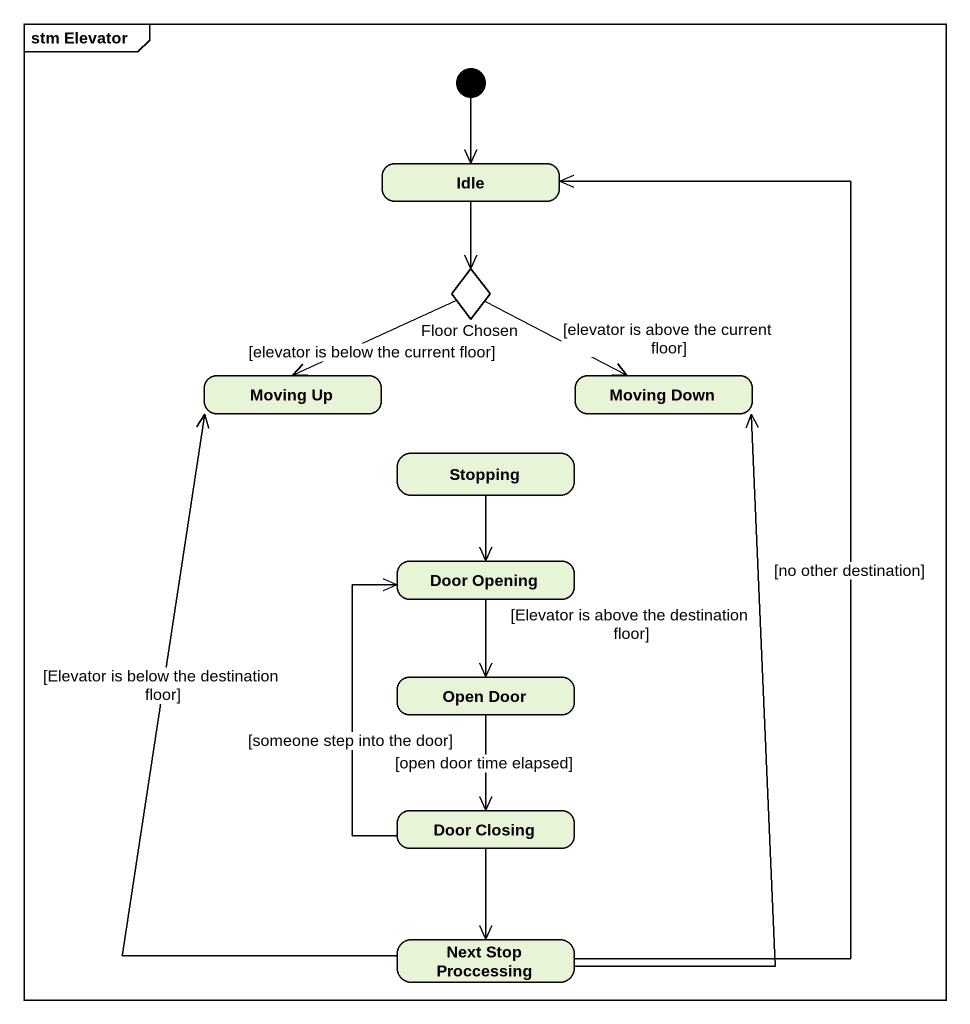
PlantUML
@startuml
mainframe stm Elevator
hide empty description
state Idle
state "Floor Chosen" as Floor_Chosen <<choice>>
state "Moving Up" as Moving_Up
state "Moving Down" as Moving_Down
state Stopping
state "Door Opening" as Door_Opening
state "Open Door" as Open_Door
state "Door Closing" as Door_Closing
state "Next Stop Proccessing" as Next_Stop_Proccessing
[*] --> Idle
Idle --> Floor_Chosen
Floor_Chosen -left-> Moving_Up : [elevator is below the current floor]
Floor_Chosen -right-> Moving_Down : [elevator is above the current floor]
Stopping --> Door_Opening
Door_Opening --> Open_Door
Open_Door --> Door_Closing : [open door time elapsed]
Door_Closing -up-> Door_Opening : [someone step into the door]
Door_Closing --> Next_Stop_Proccessing
Next_Stop_Proccessing -up-> Idle : [no other destination]
Next_Stop_Proccessing -up-> Moving_Up : [Elevator is below the destination floor]
Next_Stop_Proccessing -up-> Moving_Down : [Elevator is above the destination floor]
@enduml
